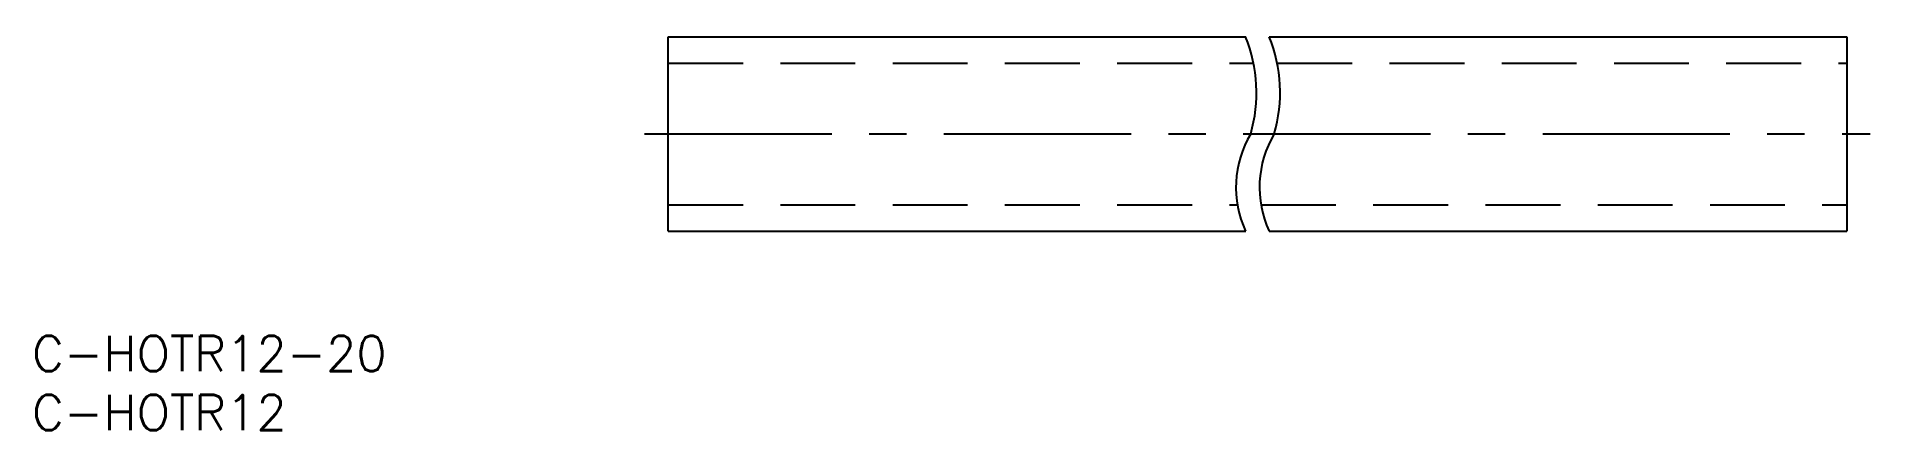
# Model space of a CAD drawing. Extents: x -54 to 102, y -25 to 8.
import ezdxf

# ---------------------------------------------------------------- set-up
doc = ezdxf.new("R2010")
doc.units = 0
doc.header["$LTSCALE"] = 0.5
doc.linetypes.add('CENTER', pattern=[50.8, 31.75, -6.35, 6.35, -6.35])
doc.linetypes.add('DASHED', pattern=[19.05, 12.7, -6.35])
doc.layers.get('0').update_dxf_attribs({"linetype": 'CONTINUOUS'})
doc.layers.add('CENTER', color=1, linetype='CENTER')
doc.styles.get("Standard").update_dxf_attribs({"font": 'txt.shx', "height": 3, "bigfont": 'bigfont.shx'})

# ---------------------------------------------------------------- blocks, each defined once
blk = doc.blocks.new('*U6')
at = {"color": 7, "linetype": 'CONTINUOUS'}
blk.add_text('C-HOTR12-20', height=3, dxfattribs=at).set_placement((-53.97, -20.13))
blk = doc.blocks.new('*U7')
at = {"color": 7, "linetype": 'CONTINUOUS'}
blk.add_text('C-HOTR12', height=3, dxfattribs=at).set_placement((-53.97, -25.13))

msp = doc.modelspace()

# ---------------------------------------------------------------- linework, layer by layer
at = {"color": 7, "linetype": 'CONTINUOUS'}
for p, q in [((0, -8.25), (0, 8.25)), ((0, 8.25), (49, 8.25)), ((51, 8.25), (100, 8.25)), ((100, 8.25), (100, -8.25)), ((0, -8.25), (49, -8.25)), ((51, -8.25), (100, -8.25))]:
    msp.add_line(p, q, dxfattribs=at)
at = {"color": 3, "linetype": 'DASHED'}
for p, q in [((0, 6), (49.68, 6)), ((51.68, 6), (100, 6)), ((0, -6), (48.3, -6)), ((50.3, -6), (100, -6))]:
    msp.add_line(p, q, dxfattribs=at)
at = {"color": 3, "linetype": 'CONTINUOUS'}
for centre, radius, start, end in [((37.27, 3.5), 12.65, 343.9414, 22.0499), ((39.27, 3.5), 12.65, 343.9414, 22.0499), ((56.99, -4.53), 8.82, 149.0629, 204.9458), ((58.99, -4.53), 8.82, 149.0629, 204.9458)]:
    msp.add_arc(centre, radius, start, end, dxfattribs=at)
at = {"layer": 'CENTER', "color": 1, "linetype": 'CENTER'}
msp.add_line((-2, 0), (102, 0), dxfattribs=at)

# ---------------------------------------------------------------- block references
at = {"color": 7, "linetype": 'CONTINUOUS'}
for name in ['*U6', '*U7']:
    msp.add_blockref(name, (0, 0), dxfattribs=at)

doc.saveas('drawing.dxf')
